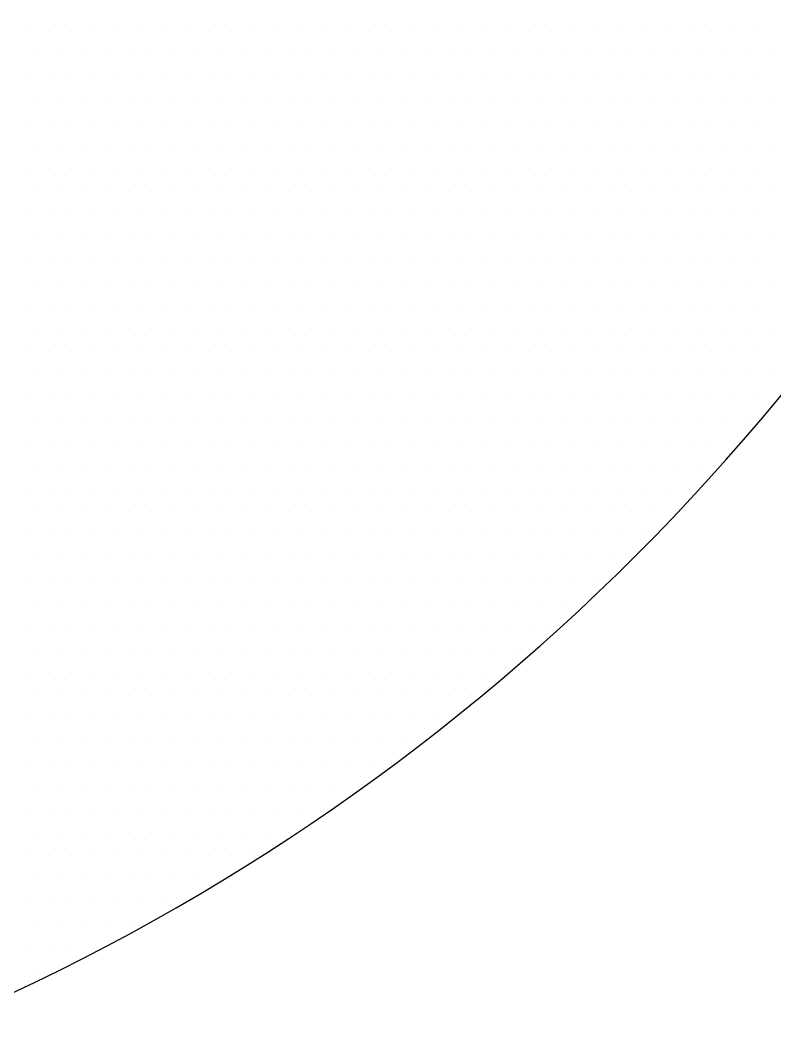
# Model space of a CAD drawing. Extents: x 1840316 to 2045362, y 17308253 to 17931430.
# Drawn here: x 2039533.89 to 2039543.17, y 17321835.27 to 17321847.63 of the extents above; entities that cross this region are included whole.
import ezdxf

# ---------------------------------------------------------------- set-up
doc = ezdxf.new("R2010")
doc.units = 0
doc.header["$LTSCALE"] = 1000
doc.header["$MEASUREMENT"] = 0
doc.layers.add('PUB_DIM', color=161, linetype='Continuous')

# ---------------------------------------------------------------- blocks, each defined once
blk = doc.blocks.new('*X10')
at = {"color": 0}
for p, q in [((-63.4375, 1313.125), (-63.4375, 1313.125)), ((-63.375, 1313.125), (-63.375, 1313.125)), ((-63.3125, 1313.125), (-63.3125, 1313.125)), ((-63.25, 1313.125), (-63.25, 1313.125)), ((-63.1875, 1313.125), (-63.1875, 1313.125)), ((-63.125, 1313.125), (-63.125, 1313.125)), ((-63.0625, 1313.125), (-63.0625, 1313.125)), ((-63, 1313.125), (-63, 1313.125)), ((-62.9375, 1313.125), (-62.9375, 1313.125)), ((-62.875, 1313.125), (-62.875, 1313.125)), ((-62.8125, 1313.125), (-62.8125, 1313.125)), ((-62.75, 1313.125), (-62.75, 1313.125)), ((-62.6875, 1313.125), (-62.6875, 1313.125)), ((-62.625, 1313.125), (-62.625, 1313.125)), ((-62.5625, 1313.125), (-62.5625, 1313.125)), ((-62.5, 1313.125), (-62.5, 1313.125)), ((-62.4375, 1313.125), (-62.4375, 1313.125)), ((-62.375, 1313.125), (-62.375, 1313.125)), ((-62.3125, 1313.125), (-62.3125, 1313.125)), ((-62.25, 1313.125), (-62.25, 1313.125)), ((-62.1875, 1313.125), (-62.1875, 1313.125)), ((-62.125, 1313.125), (-62.125, 1313.125)), ((-62.0625, 1313.125), (-62.0625, 1313.125)), ((-62, 1313.125), (-62, 1313.125)), ((-61.9375, 1313.125), (-61.9375, 1313.125)), ((-61.875, 1313.125), (-61.875, 1313.125)), ((-61.8125, 1313.125), (-61.8125, 1313.125)), ((-61.75, 1313.125), (-61.75, 1313.125)), ((-61.6875, 1313.125), (-61.6875, 1313.125)), ((-61.625, 1313.125), (-61.625, 1313.125)), ((-61.5625, 1313.125), (-61.5625, 1313.125)), ((-61.5, 1313.125), (-61.5, 1313.125)), ((-61.4375, 1313.125), (-61.4375, 1313.125)), ((-63.40625, 1313.0625), (-63.40625, 1313.0625)), ((-63.34375, 1313.0625), (-63.34375, 1313.0625)), ((-63.28125, 1313.0625), (-63.28125, 1313.0625)), ((-63.21875, 1313.0625), (-63.21875, 1313.0625)), ((-63.15625, 1313.0625), (-63.15625, 1313.0625)), ((-63.09375, 1313.0625), (-63.09375, 1313.0625)), ((-63.03125, 1313.0625), (-63.03125, 1313.0625)), ((-62.96875, 1313.0625), (-62.96875, 1313.0625)), ((-62.90625, 1313.0625), (-62.90625, 1313.0625)), ((-62.84375, 1313.0625), (-62.84375, 1313.0625)), ((-62.78125, 1313.0625), (-62.78125, 1313.0625)), ((-62.71875, 1313.0625), (-62.71875, 1313.0625)), ((-62.65625, 1313.0625), (-62.65625, 1313.0625)), ((-62.59375, 1313.0625), (-62.59375, 1313.0625)), ((-62.53125, 1313.0625), (-62.53125, 1313.0625)), ((-62.46875, 1313.0625), (-62.46875, 1313.0625)), ((-62.40625, 1313.0625), (-62.40625, 1313.0625)), ((-62.34375, 1313.0625), (-62.34375, 1313.0625)), ((-62.28125, 1313.0625), (-62.28125, 1313.0625)), ((-62.21875, 1313.0625), (-62.21875, 1313.0625)), ((-62.15625, 1313.0625), (-62.15625, 1313.0625)), ((-62.09375, 1313.0625), (-62.09375, 1313.0625)), ((-62.03125, 1313.0625), (-62.03125, 1313.0625)), ((-61.96875, 1313.0625), (-61.96875, 1313.0625)), ((-61.90625, 1313.0625), (-61.90625, 1313.0625)), ((-61.84375, 1313.0625), (-61.84375, 1313.0625)), ((-61.78125, 1313.0625), (-61.78125, 1313.0625)), ((-61.71875, 1313.0625), (-61.71875, 1313.0625)), ((-61.65625, 1313.0625), (-61.65625, 1313.0625)), ((-61.59375, 1313.0625), (-61.59375, 1313.0625)), ((-61.53125, 1313.0625), (-61.53125, 1313.0625)), ((-61.46875, 1313.0625), (-61.46875, 1313.0625)), ((-61.40625, 1313.0625), (-61.40625, 1313.0625)), ((-63.4375, 1313), (-63.4375, 1313)), ((-63.375, 1313), (-63.375, 1313)), ((-63.3125, 1313), (-63.3125, 1313)), ((-63.25, 1313), (-63.25, 1313)), ((-63.1875, 1313), (-63.1875, 1313)), ((-63.125, 1313), (-63.125, 1313)), ((-63.0625, 1313), (-63.0625, 1313)), ((-63, 1313), (-63, 1313)), ((-62.9375, 1313), (-62.9375, 1313)), ((-62.875, 1313), (-62.875, 1313)), ((-62.8125, 1313), (-62.8125, 1313)), ((-62.75, 1313), (-62.75, 1313)), ((-62.6875, 1313), (-62.6875, 1313)), ((-62.625, 1313), (-62.625, 1313)), ((-62.5625, 1313), (-62.5625, 1313)), ((-62.5, 1313), (-62.5, 1313)), ((-62.4375, 1313), (-62.4375, 1313)), ((-62.375, 1313), (-62.375, 1313)), ((-62.3125, 1313), (-62.3125, 1313)), ((-62.25, 1313), (-62.25, 1313)), ((-62.1875, 1313), (-62.1875, 1313)), ((-62.125, 1313), (-62.125, 1313)), ((-62.0625, 1313), (-62.0625, 1313)), ((-62, 1313), (-62, 1313)), ((-61.9375, 1313), (-61.9375, 1313)), ((-61.875, 1313), (-61.875, 1313)), ((-61.8125, 1313), (-61.8125, 1313)), ((-61.75, 1313), (-61.75, 1313)), ((-61.6875, 1313), (-61.6875, 1313)), ((-61.625, 1313), (-61.625, 1313)), ((-61.5625, 1313), (-61.5625, 1313)), ((-61.5, 1313), (-61.5, 1313)), ((-61.4375, 1313), (-61.4375, 1313)), ((-63.40625, 1312.9375), (-63.40625, 1312.9375)), ((-63.34375, 1312.9375), (-63.34375, 1312.9375)), ((-63.28125, 1312.9375), (-63.28125, 1312.9375)), ((-63.21875, 1312.9375), (-63.21875, 1312.9375)), ((-63.15625, 1312.9375), (-63.15625, 1312.9375)), ((-63.09375, 1312.9375), (-63.09375, 1312.9375)), ((-63.03125, 1312.9375), (-63.03125, 1312.9375)), ((-62.96875, 1312.9375), (-62.96875, 1312.9375)), ((-62.90625, 1312.9375), (-62.90625, 1312.9375)), ((-62.84375, 1312.9375), (-62.84375, 1312.9375)), ((-62.78125, 1312.9375), (-62.78125, 1312.9375)), ((-62.71875, 1312.9375), (-62.71875, 1312.9375)), ((-62.65625, 1312.9375), (-62.65625, 1312.9375)), ((-62.59375, 1312.9375), (-62.59375, 1312.9375)), ((-62.53125, 1312.9375), (-62.53125, 1312.9375)), ((-62.46875, 1312.9375), (-62.46875, 1312.9375)), ((-62.40625, 1312.9375), (-62.40625, 1312.9375)), ((-62.34375, 1312.9375), (-62.34375, 1312.9375)), ((-62.28125, 1312.9375), (-62.28125, 1312.9375)), ((-62.21875, 1312.9375), (-62.21875, 1312.9375)), ((-62.15625, 1312.9375), (-62.15625, 1312.9375)), ((-62.09375, 1312.9375), (-62.09375, 1312.9375)), ((-62.03125, 1312.9375), (-62.03125, 1312.9375)), ((-61.96875, 1312.9375), (-61.96875, 1312.9375)), ((-61.90625, 1312.9375), (-61.90625, 1312.9375)), ((-61.84375, 1312.9375), (-61.84375, 1312.9375)), ((-61.78125, 1312.9375), (-61.78125, 1312.9375)), ((-61.71875, 1312.9375), (-61.71875, 1312.9375)), ((-61.65625, 1312.9375), (-61.65625, 1312.9375)), ((-61.59375, 1312.9375), (-61.59375, 1312.9375)), ((-61.53125, 1312.9375), (-61.53125, 1312.9375)), ((-61.46875, 1312.9375), (-61.46875, 1312.9375)), ((-61.40625, 1312.9375), (-61.40625, 1312.9375)), ((-63.4375, 1312.875), (-63.4375, 1312.875)), ((-63.375, 1312.875), (-63.375, 1312.875)), ((-63.3125, 1312.875), (-63.3125, 1312.875)), ((-63.25, 1312.875), (-63.25, 1312.875)), ((-63.1875, 1312.875), (-63.1875, 1312.875)), ((-63.125, 1312.875), (-63.125, 1312.875)), ((-63.0625, 1312.875), (-63.0625, 1312.875)), ((-63, 1312.875), (-63, 1312.875)), ((-62.9375, 1312.875), (-62.9375, 1312.875)), ((-62.875, 1312.875), (-62.875, 1312.875)), ((-62.8125, 1312.875), (-62.8125, 1312.875)), ((-62.75, 1312.875), (-62.75, 1312.875)), ((-62.6875, 1312.875), (-62.6875, 1312.875)), ((-62.625, 1312.875), (-62.625, 1312.875)), ((-62.5625, 1312.875), (-62.5625, 1312.875)), ((-62.5, 1312.875), (-62.5, 1312.875)), ((-62.4375, 1312.875), (-62.4375, 1312.875)), ((-62.375, 1312.875), (-62.375, 1312.875)), ((-62.3125, 1312.875), (-62.3125, 1312.875)), ((-62.25, 1312.875), (-62.25, 1312.875)), ((-62.1875, 1312.875), (-62.1875, 1312.875)), ((-62.125, 1312.875), (-62.125, 1312.875)), ((-62.0625, 1312.875), (-62.0625, 1312.875)), ((-62, 1312.875), (-62, 1312.875)), ((-61.9375, 1312.875), (-61.9375, 1312.875)), ((-61.875, 1312.875), (-61.875, 1312.875)), ((-61.8125, 1312.875), (-61.8125, 1312.875)), ((-61.75, 1312.875), (-61.75, 1312.875)), ((-61.6875, 1312.875), (-61.6875, 1312.875)), ((-61.625, 1312.875), (-61.625, 1312.875)), ((-61.5625, 1312.875), (-61.5625, 1312.875)), ((-61.5, 1312.875), (-61.5, 1312.875)), ((-61.4375, 1312.875), (-61.4375, 1312.875)), ((-63.40625, 1312.8125), (-63.40625, 1312.8125)), ((-63.34375, 1312.8125), (-63.34375, 1312.8125)), ((-63.28125, 1312.8125), (-63.28125, 1312.8125)), ((-63.21875, 1312.8125), (-63.21875, 1312.8125)), ((-63.15625, 1312.8125), (-63.15625, 1312.8125)), ((-63.09375, 1312.8125), (-63.09375, 1312.8125)), ((-63.03125, 1312.8125), (-63.03125, 1312.8125)), ((-62.96875, 1312.8125), (-62.96875, 1312.8125)), ((-62.90625, 1312.8125), (-62.90625, 1312.8125)), ((-62.84375, 1312.8125), (-62.84375, 1312.8125)), ((-62.78125, 1312.8125), (-62.78125, 1312.8125)), ((-62.71875, 1312.8125), (-62.71875, 1312.8125)), ((-62.65625, 1312.8125), (-62.65625, 1312.8125)), ((-62.59375, 1312.8125), (-62.59375, 1312.8125)), ((-62.53125, 1312.8125), (-62.53125, 1312.8125)), ((-62.46875, 1312.8125), (-62.46875, 1312.8125)), ((-62.40625, 1312.8125), (-62.40625, 1312.8125)), ((-62.34375, 1312.8125), (-62.34375, 1312.8125)), ((-62.28125, 1312.8125), (-62.28125, 1312.8125)), ((-62.21875, 1312.8125), (-62.21875, 1312.8125)), ((-62.15625, 1312.8125), (-62.15625, 1312.8125)), ((-62.09375, 1312.8125), (-62.09375, 1312.8125)), ((-62.03125, 1312.8125), (-62.03125, 1312.8125)), ((-61.96875, 1312.8125), (-61.96875, 1312.8125)), ((-61.90625, 1312.8125), (-61.90625, 1312.8125)), ((-61.84375, 1312.8125), (-61.84375, 1312.8125)), ((-61.78125, 1312.8125), (-61.78125, 1312.8125)), ((-61.71875, 1312.8125), (-61.71875, 1312.8125)), ((-61.65625, 1312.8125), (-61.65625, 1312.8125)), ((-61.59375, 1312.8125), (-61.59375, 1312.8125)), ((-61.53125, 1312.8125), (-61.53125, 1312.8125)), ((-61.46875, 1312.8125), (-61.46875, 1312.8125)), ((-61.40625, 1312.8125), (-61.40625, 1312.8125)), ((-63.4375, 1312.75), (-63.4375, 1312.75)), ((-63.375, 1312.75), (-63.375, 1312.75)), ((-63.3125, 1312.75), (-63.3125, 1312.75)), ((-63.25, 1312.75), (-63.25, 1312.75)), ((-63.1875, 1312.75), (-63.1875, 1312.75)), ((-63.125, 1312.75), (-63.125, 1312.75)), ((-63.0625, 1312.75), (-63.0625, 1312.75)), ((-63, 1312.75), (-63, 1312.75)), ((-62.9375, 1312.75), (-62.9375, 1312.75)), ((-62.875, 1312.75), (-62.875, 1312.75)), ((-62.8125, 1312.75), (-62.8125, 1312.75)), ((-62.75, 1312.75), (-62.75, 1312.75)), ((-62.6875, 1312.75), (-62.6875, 1312.75)), ((-62.625, 1312.75), (-62.625, 1312.75)), ((-62.5625, 1312.75), (-62.5625, 1312.75)), ((-62.5, 1312.75), (-62.5, 1312.75)), ((-62.4375, 1312.75), (-62.4375, 1312.75)), ((-62.375, 1312.75), (-62.375, 1312.75)), ((-62.3125, 1312.75), (-62.3125, 1312.75)), ((-62.25, 1312.75), (-62.25, 1312.75)), ((-62.1875, 1312.75), (-62.1875, 1312.75)), ((-62.125, 1312.75), (-62.125, 1312.75)), ((-62.0625, 1312.75), (-62.0625, 1312.75)), ((-62, 1312.75), (-62, 1312.75)), ((-61.9375, 1312.75), (-61.9375, 1312.75)), ((-61.875, 1312.75), (-61.875, 1312.75)), ((-61.8125, 1312.75), (-61.8125, 1312.75)), ((-61.75, 1312.75), (-61.75, 1312.75)), ((-61.6875, 1312.75), (-61.6875, 1312.75)), ((-61.625, 1312.75), (-61.625, 1312.75)), ((-61.5625, 1312.75), (-61.5625, 1312.75)), ((-61.5, 1312.75), (-61.5, 1312.75)), ((-61.4375, 1312.75), (-61.4375, 1312.75)), ((-63.40625, 1312.6875), (-63.40625, 1312.6875)), ((-63.34375, 1312.6875), (-63.34375, 1312.6875)), ((-63.28125, 1312.6875), (-63.28125, 1312.6875)), ((-63.21875, 1312.6875), (-63.21875, 1312.6875)), ((-63.15625, 1312.6875), (-63.15625, 1312.6875)), ((-63.09375, 1312.6875), (-63.09375, 1312.6875)), ((-63.03125, 1312.6875), (-63.03125, 1312.6875)), ((-62.96875, 1312.6875), (-62.96875, 1312.6875)), ((-62.90625, 1312.6875), (-62.90625, 1312.6875)), ((-62.84375, 1312.6875), (-62.84375, 1312.6875)), ((-62.78125, 1312.6875), (-62.78125, 1312.6875)), ((-62.71875, 1312.6875), (-62.71875, 1312.6875)), ((-62.65625, 1312.6875), (-62.65625, 1312.6875)), ((-62.59375, 1312.6875), (-62.59375, 1312.6875)), ((-62.53125, 1312.6875), (-62.53125, 1312.6875)), ((-62.46875, 1312.6875), (-62.46875, 1312.6875)), ((-62.40625, 1312.6875), (-62.40625, 1312.6875)), ((-62.34375, 1312.6875), (-62.34375, 1312.6875)), ((-62.28125, 1312.6875), (-62.28125, 1312.6875)), ((-62.21875, 1312.6875), (-62.21875, 1312.6875)), ((-62.15625, 1312.6875), (-62.15625, 1312.6875)), ((-62.09375, 1312.6875), (-62.09375, 1312.6875)), ((-62.03125, 1312.6875), (-62.03125, 1312.6875)), ((-61.96875, 1312.6875), (-61.96875, 1312.6875)), ((-61.90625, 1312.6875), (-61.90625, 1312.6875)), ((-61.84375, 1312.6875), (-61.84375, 1312.6875)), ((-61.78125, 1312.6875), (-61.78125, 1312.6875)), ((-61.71875, 1312.6875), (-61.71875, 1312.6875)), ((-61.65625, 1312.6875), (-61.65625, 1312.6875)), ((-61.59375, 1312.6875), (-61.59375, 1312.6875)), ((-61.53125, 1312.6875), (-61.53125, 1312.6875)), ((-61.46875, 1312.6875), (-61.46875, 1312.6875)), ((-61.40625, 1312.6875), (-61.40625, 1312.6875)), ((-63.4375, 1312.625), (-63.4375, 1312.625)), ((-63.375, 1312.625), (-63.375, 1312.625)), ((-63.3125, 1312.625), (-63.3125, 1312.625)), ((-63.25, 1312.625), (-63.25, 1312.625)), ((-63.1875, 1312.625), (-63.1875, 1312.625)), ((-63.125, 1312.625), (-63.125, 1312.625)), ((-63.0625, 1312.625), (-63.0625, 1312.625)), ((-63, 1312.625), (-63, 1312.625)), ((-62.9375, 1312.625), (-62.9375, 1312.625)), ((-62.875, 1312.625), (-62.875, 1312.625)), ((-62.8125, 1312.625), (-62.8125, 1312.625)), ((-62.75, 1312.625), (-62.75, 1312.625)), ((-62.6875, 1312.625), (-62.6875, 1312.625)), ((-62.625, 1312.625), (-62.625, 1312.625)), ((-62.5625, 1312.625), (-62.5625, 1312.625)), ((-62.5, 1312.625), (-62.5, 1312.625)), ((-62.4375, 1312.625), (-62.4375, 1312.625)), ((-62.375, 1312.625), (-62.375, 1312.625)), ((-62.3125, 1312.625), (-62.3125, 1312.625)), ((-62.25, 1312.625), (-62.25, 1312.625)), ((-62.1875, 1312.625), (-62.1875, 1312.625)), ((-62.125, 1312.625), (-62.125, 1312.625)), ((-62.0625, 1312.625), (-62.0625, 1312.625)), ((-62, 1312.625), (-62, 1312.625)), ((-61.9375, 1312.625), (-61.9375, 1312.625)), ((-61.875, 1312.625), (-61.875, 1312.625)), ((-61.8125, 1312.625), (-61.8125, 1312.625)), ((-61.75, 1312.625), (-61.75, 1312.625)), ((-61.6875, 1312.625), (-61.6875, 1312.625)), ((-61.625, 1312.625), (-61.625, 1312.625)), ((-61.5625, 1312.625), (-61.5625, 1312.625)), ((-61.5, 1312.625), (-61.5, 1312.625)), ((-61.4375, 1312.625), (-61.4375, 1312.625)), ((-63.40625, 1312.5625), (-63.40625, 1312.5625)), ((-63.34375, 1312.5625), (-63.34375, 1312.5625)), ((-63.28125, 1312.5625), (-63.28125, 1312.5625)), ((-63.21875, 1312.5625), (-63.21875, 1312.5625)), ((-63.15625, 1312.5625), (-63.15625, 1312.5625)), ((-63.09375, 1312.5625), (-63.09375, 1312.5625)), ((-63.03125, 1312.5625), (-63.03125, 1312.5625)), ((-62.96875, 1312.5625), (-62.96875, 1312.5625)), ((-62.90625, 1312.5625), (-62.90625, 1312.5625)), ((-62.84375, 1312.5625), (-62.84375, 1312.5625)), ((-62.78125, 1312.5625), (-62.78125, 1312.5625)), ((-62.71875, 1312.5625), (-62.71875, 1312.5625)), ((-62.65625, 1312.5625), (-62.65625, 1312.5625)), ((-62.59375, 1312.5625), (-62.59375, 1312.5625)), ((-62.53125, 1312.5625), (-62.53125, 1312.5625)), ((-62.46875, 1312.5625), (-62.46875, 1312.5625)), ((-62.40625, 1312.5625), (-62.40625, 1312.5625)), ((-62.34375, 1312.5625), (-62.34375, 1312.5625)), ((-62.28125, 1312.5625), (-62.28125, 1312.5625)), ((-62.21875, 1312.5625), (-62.21875, 1312.5625)), ((-62.15625, 1312.5625), (-62.15625, 1312.5625)), ((-62.09375, 1312.5625), (-62.09375, 1312.5625)), ((-62.03125, 1312.5625), (-62.03125, 1312.5625)), ((-61.96875, 1312.5625), (-61.96875, 1312.5625)), ((-61.90625, 1312.5625), (-61.90625, 1312.5625)), ((-61.84375, 1312.5625), (-61.84375, 1312.5625)), ((-61.78125, 1312.5625), (-61.78125, 1312.5625)), ((-61.71875, 1312.5625), (-61.71875, 1312.5625)), ((-61.65625, 1312.5625), (-61.65625, 1312.5625)), ((-61.59375, 1312.5625), (-61.59375, 1312.5625)), ((-61.53125, 1312.5625), (-61.53125, 1312.5625)), ((-61.46875, 1312.5625), (-61.46875, 1312.5625)), ((-61.40625, 1312.5625), (-61.40625, 1312.5625)), ((-63.4375, 1312.5), (-63.4375, 1312.5)), ((-63.375, 1312.5), (-63.375, 1312.5)), ((-63.3125, 1312.5), (-63.3125, 1312.5)), ((-63.25, 1312.5), (-63.25, 1312.5)), ((-63.1875, 1312.5), (-63.1875, 1312.5)), ((-63.125, 1312.5), (-63.125, 1312.5)), ((-63.0625, 1312.5), (-63.0625, 1312.5)), ((-63, 1312.5), (-63, 1312.5)), ((-62.9375, 1312.5), (-62.9375, 1312.5)), ((-62.875, 1312.5), (-62.875, 1312.5)), ((-62.8125, 1312.5), (-62.8125, 1312.5)), ((-62.75, 1312.5), (-62.75, 1312.5)), ((-62.6875, 1312.5), (-62.6875, 1312.5)), ((-62.625, 1312.5), (-62.625, 1312.5)), ((-62.5625, 1312.5), (-62.5625, 1312.5)), ((-62.5, 1312.5), (-62.5, 1312.5)), ((-62.4375, 1312.5), (-62.4375, 1312.5)), ((-62.375, 1312.5), (-62.375, 1312.5)), ((-62.3125, 1312.5), (-62.3125, 1312.5)), ((-62.25, 1312.5), (-62.25, 1312.5)), ((-62.1875, 1312.5), (-62.1875, 1312.5)), ((-62.125, 1312.5), (-62.125, 1312.5)), ((-62.0625, 1312.5), (-62.0625, 1312.5)), ((-62, 1312.5), (-62, 1312.5)), ((-61.9375, 1312.5), (-61.9375, 1312.5)), ((-61.875, 1312.5), (-61.875, 1312.5)), ((-61.8125, 1312.5), (-61.8125, 1312.5)), ((-61.75, 1312.5), (-61.75, 1312.5)), ((-61.6875, 1312.5), (-61.6875, 1312.5)), ((-61.625, 1312.5), (-61.625, 1312.5)), ((-61.5625, 1312.5), (-61.5625, 1312.5)), ((-61.5, 1312.5), (-61.5, 1312.5)), ((-61.4375, 1312.5), (-61.4375, 1312.5)), ((-63.40625, 1312.4375), (-63.40625, 1312.4375)), ((-63.34375, 1312.4375), (-63.34375, 1312.4375)), ((-63.28125, 1312.4375), (-63.28125, 1312.4375)), ((-63.21875, 1312.4375), (-63.21875, 1312.4375)), ((-63.15625, 1312.4375), (-63.15625, 1312.4375)), ((-63.09375, 1312.4375), (-63.09375, 1312.4375)), ((-63.03125, 1312.4375), (-63.03125, 1312.4375)), ((-62.96875, 1312.4375), (-62.96875, 1312.4375)), ((-62.90625, 1312.4375), (-62.90625, 1312.4375)), ((-62.84375, 1312.4375), (-62.84375, 1312.4375)), ((-62.78125, 1312.4375), (-62.78125, 1312.4375)), ((-62.71875, 1312.4375), (-62.71875, 1312.4375)), ((-62.65625, 1312.4375), (-62.65625, 1312.4375)), ((-62.59375, 1312.4375), (-62.59375, 1312.4375)), ((-62.53125, 1312.4375), (-62.53125, 1312.4375)), ((-62.46875, 1312.4375), (-62.46875, 1312.4375)), ((-62.40625, 1312.4375), (-62.40625, 1312.4375)), ((-62.34375, 1312.4375), (-62.34375, 1312.4375)), ((-62.28125, 1312.4375), (-62.28125, 1312.4375)), ((-62.21875, 1312.4375), (-62.21875, 1312.4375)), ((-62.15625, 1312.4375), (-62.15625, 1312.4375)), ((-62.09375, 1312.4375), (-62.09375, 1312.4375)), ((-62.03125, 1312.4375), (-62.03125, 1312.4375)), ((-61.96875, 1312.4375), (-61.96875, 1312.4375)), ((-61.90625, 1312.4375), (-61.90625, 1312.4375)), ((-61.84375, 1312.4375), (-61.84375, 1312.4375)), ((-61.78125, 1312.4375), (-61.78125, 1312.4375)), ((-61.71875, 1312.4375), (-61.71875, 1312.4375)), ((-61.65625, 1312.4375), (-61.65625, 1312.4375)), ((-61.59375, 1312.4375), (-61.59375, 1312.4375)), ((-61.53125, 1312.4375), (-61.53125, 1312.4375)), ((-61.46875, 1312.4375), (-61.46875, 1312.4375)), ((-61.40625, 1312.4375), (-61.40625, 1312.4375)), ((-63.4375, 1312.375), (-63.4375, 1312.375)), ((-63.375, 1312.375), (-63.375, 1312.375)), ((-63.3125, 1312.375), (-63.3125, 1312.375)), ((-63.25, 1312.375), (-63.25, 1312.375)), ((-63.1875, 1312.375), (-63.1875, 1312.375)), ((-63.125, 1312.375), (-63.125, 1312.375)), ((-63.0625, 1312.375), (-63.0625, 1312.375)), ((-63, 1312.375), (-63, 1312.375)), ((-62.9375, 1312.375), (-62.9375, 1312.375)), ((-62.875, 1312.375), (-62.875, 1312.375)), ((-62.8125, 1312.375), (-62.8125, 1312.375)), ((-62.75, 1312.375), (-62.75, 1312.375)), ((-62.6875, 1312.375), (-62.6875, 1312.375)), ((-62.625, 1312.375), (-62.625, 1312.375)), ((-62.5625, 1312.375), (-62.5625, 1312.375)), ((-62.5, 1312.375), (-62.5, 1312.375)), ((-62.4375, 1312.375), (-62.4375, 1312.375)), ((-62.375, 1312.375), (-62.375, 1312.375)), ((-62.3125, 1312.375), (-62.3125, 1312.375)), ((-62.25, 1312.375), (-62.25, 1312.375)), ((-62.1875, 1312.375), (-62.1875, 1312.375)), ((-62.125, 1312.375), (-62.125, 1312.375)), ((-62.0625, 1312.375), (-62.0625, 1312.375)), ((-62, 1312.375), (-62, 1312.375)), ((-61.9375, 1312.375), (-61.9375, 1312.375)), ((-61.875, 1312.375), (-61.875, 1312.375)), ((-61.8125, 1312.375), (-61.8125, 1312.375)), ((-61.75, 1312.375), (-61.75, 1312.375)), ((-61.6875, 1312.375), (-61.6875, 1312.375)), ((-61.625, 1312.375), (-61.625, 1312.375)), ((-61.5625, 1312.375), (-61.5625, 1312.375)), ((-61.5, 1312.375), (-61.5, 1312.375)), ((-61.4375, 1312.375), (-61.4375, 1312.375)), ((-63.40625, 1312.3125), (-63.40625, 1312.3125)), ((-63.34375, 1312.3125), (-63.34375, 1312.3125)), ((-63.28125, 1312.3125), (-63.28125, 1312.3125)), ((-63.21875, 1312.3125), (-63.21875, 1312.3125)), ((-63.15625, 1312.3125), (-63.15625, 1312.3125)), ((-63.09375, 1312.3125), (-63.09375, 1312.3125)), ((-63.03125, 1312.3125), (-63.03125, 1312.3125)), ((-62.96875, 1312.3125), (-62.96875, 1312.3125)), ((-62.90625, 1312.3125), (-62.90625, 1312.3125)), ((-62.84375, 1312.3125), (-62.84375, 1312.3125)), ((-62.78125, 1312.3125), (-62.78125, 1312.3125)), ((-62.71875, 1312.3125), (-62.71875, 1312.3125)), ((-62.65625, 1312.3125), (-62.65625, 1312.3125)), ((-62.59375, 1312.3125), (-62.59375, 1312.3125)), ((-62.53125, 1312.3125), (-62.53125, 1312.3125)), ((-62.46875, 1312.3125), (-62.46875, 1312.3125)), ((-62.40625, 1312.3125), (-62.40625, 1312.3125)), ((-62.34375, 1312.3125), (-62.34375, 1312.3125)), ((-62.28125, 1312.3125), (-62.28125, 1312.3125)), ((-62.21875, 1312.3125), (-62.21875, 1312.3125)), ((-62.15625, 1312.3125), (-62.15625, 1312.3125)), ((-62.09375, 1312.3125), (-62.09375, 1312.3125)), ((-62.03125, 1312.3125), (-62.03125, 1312.3125)), ((-61.96875, 1312.3125), (-61.96875, 1312.3125)), ((-61.90625, 1312.3125), (-61.90625, 1312.3125)), ((-61.84375, 1312.3125), (-61.84375, 1312.3125)), ((-61.78125, 1312.3125), (-61.78125, 1312.3125)), ((-61.71875, 1312.3125), (-61.71875, 1312.3125)), ((-61.65625, 1312.3125), (-61.65625, 1312.3125)), ((-61.59375, 1312.3125), (-61.59375, 1312.3125)), ((-61.53125, 1312.3125), (-61.53125, 1312.3125)), ((-61.46875, 1312.3125), (-61.46875, 1312.3125)), ((-61.40625, 1312.3125), (-61.40625, 1312.3125)), ((-63.4375, 1312.25), (-63.4375, 1312.25)), ((-63.375, 1312.25), (-63.375, 1312.25)), ((-63.3125, 1312.25), (-63.3125, 1312.25)), ((-63.25, 1312.25), (-63.25, 1312.25)), ((-63.1875, 1312.25), (-63.1875, 1312.25)), ((-63.125, 1312.25), (-63.125, 1312.25)), ((-63.0625, 1312.25), (-63.0625, 1312.25)), ((-63, 1312.25), (-63, 1312.25)), ((-62.9375, 1312.25), (-62.9375, 1312.25)), ((-62.875, 1312.25), (-62.875, 1312.25)), ((-62.8125, 1312.25), (-62.8125, 1312.25)), ((-62.75, 1312.25), (-62.75, 1312.25)), ((-62.6875, 1312.25), (-62.6875, 1312.25)), ((-62.625, 1312.25), (-62.625, 1312.25)), ((-62.5625, 1312.25), (-62.5625, 1312.25)), ((-62.5, 1312.25), (-62.5, 1312.25)), ((-62.4375, 1312.25), (-62.4375, 1312.25)), ((-62.375, 1312.25), (-62.375, 1312.25)), ((-62.3125, 1312.25), (-62.3125, 1312.25)), ((-62.25, 1312.25), (-62.25, 1312.25)), ((-62.1875, 1312.25), (-62.1875, 1312.25)), ((-62.125, 1312.25), (-62.125, 1312.25)), ((-62.0625, 1312.25), (-62.0625, 1312.25)), ((-62, 1312.25), (-62, 1312.25)), ((-61.9375, 1312.25), (-61.9375, 1312.25)), ((-61.875, 1312.25), (-61.875, 1312.25)), ((-61.8125, 1312.25), (-61.8125, 1312.25)), ((-61.75, 1312.25), (-61.75, 1312.25)), ((-61.6875, 1312.25), (-61.6875, 1312.25)), ((-61.625, 1312.25), (-61.625, 1312.25)), ((-61.5625, 1312.25), (-61.5625, 1312.25)), ((-61.5, 1312.25), (-61.5, 1312.25)), ((-61.4375, 1312.25), (-61.4375, 1312.25)), ((-63.40625, 1312.1875), (-63.40625, 1312.1875)), ((-63.34375, 1312.1875), (-63.34375, 1312.1875)), ((-63.28125, 1312.1875), (-63.28125, 1312.1875)), ((-63.21875, 1312.1875), (-63.21875, 1312.1875)), ((-63.15625, 1312.1875), (-63.15625, 1312.1875)), ((-63.09375, 1312.1875), (-63.09375, 1312.1875)), ((-63.03125, 1312.1875), (-63.03125, 1312.1875)), ((-62.96875, 1312.1875), (-62.96875, 1312.1875)), ((-62.90625, 1312.1875), (-62.90625, 1312.1875)), ((-62.84375, 1312.1875), (-62.84375, 1312.1875)), ((-62.78125, 1312.1875), (-62.78125, 1312.1875)), ((-62.71875, 1312.1875), (-62.71875, 1312.1875)), ((-62.65625, 1312.1875), (-62.65625, 1312.1875)), ((-62.59375, 1312.1875), (-62.59375, 1312.1875)), ((-62.53125, 1312.1875), (-62.53125, 1312.1875)), ((-62.46875, 1312.1875), (-62.46875, 1312.1875)), ((-62.40625, 1312.1875), (-62.40625, 1312.1875)), ((-62.34375, 1312.1875), (-62.34375, 1312.1875)), ((-62.28125, 1312.1875), (-62.28125, 1312.1875)), ((-62.21875, 1312.1875), (-62.21875, 1312.1875)), ((-62.15625, 1312.1875), (-62.15625, 1312.1875)), ((-62.09375, 1312.1875), (-62.09375, 1312.1875)), ((-62.03125, 1312.1875), (-62.03125, 1312.1875)), ((-61.96875, 1312.1875), (-61.96875, 1312.1875)), ((-61.90625, 1312.1875), (-61.90625, 1312.1875)), ((-61.84375, 1312.1875), (-61.84375, 1312.1875)), ((-61.78125, 1312.1875), (-61.78125, 1312.1875)), ((-61.71875, 1312.1875), (-61.71875, 1312.1875)), ((-61.65625, 1312.1875), (-61.65625, 1312.1875)), ((-61.59375, 1312.1875), (-61.59375, 1312.1875)), ((-61.53125, 1312.1875), (-61.53125, 1312.1875)), ((-61.46875, 1312.1875), (-61.46875, 1312.1875)), ((-61.40625, 1312.1875), (-61.40625, 1312.1875)), ((-63.4375, 1312.125), (-63.4375, 1312.125)), ((-63.375, 1312.125), (-63.375, 1312.125)), ((-63.3125, 1312.125), (-63.3125, 1312.125)), ((-63.25, 1312.125), (-63.25, 1312.125)), ((-63.1875, 1312.125), (-63.1875, 1312.125)), ((-63.125, 1312.125), (-63.125, 1312.125)), ((-63.0625, 1312.125), (-63.0625, 1312.125)), ((-63, 1312.125), (-63, 1312.125)), ((-62.9375, 1312.125), (-62.9375, 1312.125)), ((-62.875, 1312.125), (-62.875, 1312.125)), ((-62.8125, 1312.125), (-62.8125, 1312.125)), ((-62.75, 1312.125), (-62.75, 1312.125)), ((-62.6875, 1312.125), (-62.6875, 1312.125)), ((-62.625, 1312.125), (-62.625, 1312.125)), ((-62.5625, 1312.125), (-62.5625, 1312.125)), ((-62.5, 1312.125), (-62.5, 1312.125)), ((-62.4375, 1312.125), (-62.4375, 1312.125)), ((-62.375, 1312.125), (-62.375, 1312.125)), ((-62.3125, 1312.125), (-62.3125, 1312.125)), ((-62.25, 1312.125), (-62.25, 1312.125)), ((-62.1875, 1312.125), (-62.1875, 1312.125)), ((-62.125, 1312.125), (-62.125, 1312.125)), ((-62.0625, 1312.125), (-62.0625, 1312.125)), ((-62, 1312.125), (-62, 1312.125)), ((-61.9375, 1312.125), (-61.9375, 1312.125)), ((-61.875, 1312.125), (-61.875, 1312.125)), ((-61.8125, 1312.125), (-61.8125, 1312.125)), ((-61.75, 1312.125), (-61.75, 1312.125)), ((-61.6875, 1312.125), (-61.6875, 1312.125)), ((-61.625, 1312.125), (-61.625, 1312.125)), ((-61.5625, 1312.125), (-61.5625, 1312.125)), ((-61.5, 1312.125), (-61.5, 1312.125)), ((-61.4375, 1312.125), (-61.4375, 1312.125)), ((-63.40625, 1312.0625), (-63.40625, 1312.0625)), ((-63.34375, 1312.0625), (-63.34375, 1312.0625)), ((-63.28125, 1312.0625), (-63.28125, 1312.0625)), ((-63.21875, 1312.0625), (-63.21875, 1312.0625)), ((-63.15625, 1312.0625), (-63.15625, 1312.0625)), ((-63.09375, 1312.0625), (-63.09375, 1312.0625)), ((-63.03125, 1312.0625), (-63.03125, 1312.0625)), ((-62.96875, 1312.0625), (-62.96875, 1312.0625)), ((-62.90625, 1312.0625), (-62.90625, 1312.0625)), ((-62.84375, 1312.0625), (-62.84375, 1312.0625)), ((-62.78125, 1312.0625), (-62.78125, 1312.0625)), ((-62.71875, 1312.0625), (-62.71875, 1312.0625)), ((-62.65625, 1312.0625), (-62.65625, 1312.0625)), ((-62.59375, 1312.0625), (-62.59375, 1312.0625)), ((-62.53125, 1312.0625), (-62.53125, 1312.0625)), ((-62.46875, 1312.0625), (-62.46875, 1312.0625)), ((-62.40625, 1312.0625), (-62.40625, 1312.0625)), ((-62.34375, 1312.0625), (-62.34375, 1312.0625)), ((-62.28125, 1312.0625), (-62.28125, 1312.0625)), ((-62.21875, 1312.0625), (-62.21875, 1312.0625)), ((-62.15625, 1312.0625), (-62.15625, 1312.0625)), ((-62.09375, 1312.0625), (-62.09375, 1312.0625)), ((-62.03125, 1312.0625), (-62.03125, 1312.0625)), ((-61.96875, 1312.0625), (-61.96875, 1312.0625)), ((-61.90625, 1312.0625), (-61.90625, 1312.0625)), ((-61.84375, 1312.0625), (-61.84375, 1312.0625)), ((-61.78125, 1312.0625), (-61.78125, 1312.0625)), ((-61.71875, 1312.0625), (-61.71875, 1312.0625)), ((-61.65625, 1312.0625), (-61.65625, 1312.0625)), ((-61.59375, 1312.0625), (-61.59375, 1312.0625)), ((-61.53125, 1312.0625), (-61.53125, 1312.0625)), ((-61.46875, 1312.0625), (-61.46875, 1312.0625)), ((-63.4375, 1312), (-63.4375, 1312)), ((-63.375, 1312), (-63.375, 1312)), ((-63.3125, 1312), (-63.3125, 1312)), ((-63.25, 1312), (-63.25, 1312)), ((-63.1875, 1312), (-63.1875, 1312)), ((-63.125, 1312), (-63.125, 1312)), ((-63.0625, 1312), (-63.0625, 1312)), ((-63, 1312), (-63, 1312)), ((-62.9375, 1312), (-62.9375, 1312)), ((-62.875, 1312), (-62.875, 1312)), ((-62.8125, 1312), (-62.8125, 1312)), ((-62.75, 1312), (-62.75, 1312)), ((-62.6875, 1312), (-62.6875, 1312)), ((-62.625, 1312), (-62.625, 1312)), ((-62.5625, 1312), (-62.5625, 1312)), ((-62.5, 1312), (-62.5, 1312)), ((-62.4375, 1312), (-62.4375, 1312)), ((-62.375, 1312), (-62.375, 1312)), ((-62.3125, 1312), (-62.3125, 1312)), ((-62.25, 1312), (-62.25, 1312)), ((-62.1875, 1312), (-62.1875, 1312)), ((-62.125, 1312), (-62.125, 1312)), ((-62.0625, 1312), (-62.0625, 1312)), ((-62, 1312), (-62, 1312)), ((-61.9375, 1312), (-61.9375, 1312)), ((-61.875, 1312), (-61.875, 1312)), ((-61.8125, 1312), (-61.8125, 1312)), ((-61.75, 1312), (-61.75, 1312)), ((-61.6875, 1312), (-61.6875, 1312)), ((-61.625, 1312), (-61.625, 1312)), ((-61.5625, 1312), (-61.5625, 1312)), ((-61.5, 1312), (-61.5, 1312)), ((-63.40625, 1311.9375), (-63.40625, 1311.9375)), ((-63.34375, 1311.9375), (-63.34375, 1311.9375)), ((-63.28125, 1311.9375), (-63.28125, 1311.9375)), ((-63.21875, 1311.9375), (-63.21875, 1311.9375)), ((-63.15625, 1311.9375), (-63.15625, 1311.9375)), ((-63.09375, 1311.9375), (-63.09375, 1311.9375)), ((-63.03125, 1311.9375), (-63.03125, 1311.9375)), ((-62.96875, 1311.9375), (-62.96875, 1311.9375)), ((-62.90625, 1311.9375), (-62.90625, 1311.9375)), ((-62.84375, 1311.9375), (-62.84375, 1311.9375)), ((-62.78125, 1311.9375), (-62.78125, 1311.9375)), ((-62.71875, 1311.9375), (-62.71875, 1311.9375)), ((-62.65625, 1311.9375), (-62.65625, 1311.9375)), ((-62.59375, 1311.9375), (-62.59375, 1311.9375)), ((-62.53125, 1311.9375), (-62.53125, 1311.9375)), ((-62.46875, 1311.9375), (-62.46875, 1311.9375)), ((-62.40625, 1311.9375), (-62.40625, 1311.9375)), ((-62.34375, 1311.9375), (-62.34375, 1311.9375)), ((-62.28125, 1311.9375), (-62.28125, 1311.9375)), ((-62.21875, 1311.9375), (-62.21875, 1311.9375)), ((-62.15625, 1311.9375), (-62.15625, 1311.9375)), ((-62.09375, 1311.9375), (-62.09375, 1311.9375)), ((-62.03125, 1311.9375), (-62.03125, 1311.9375)), ((-61.96875, 1311.9375), (-61.96875, 1311.9375)), ((-61.90625, 1311.9375), (-61.90625, 1311.9375)), ((-61.84375, 1311.9375), (-61.84375, 1311.9375)), ((-61.78125, 1311.9375), (-61.78125, 1311.9375)), ((-61.71875, 1311.9375), (-61.71875, 1311.9375)), ((-61.65625, 1311.9375), (-61.65625, 1311.9375)), ((-61.59375, 1311.9375), (-61.59375, 1311.9375)), ((-63.4375, 1311.875), (-63.4375, 1311.875)), ((-63.375, 1311.875), (-63.375, 1311.875)), ((-63.3125, 1311.875), (-63.3125, 1311.875)), ((-63.25, 1311.875), (-63.25, 1311.875)), ((-63.1875, 1311.875), (-63.1875, 1311.875)), ((-63.125, 1311.875), (-63.125, 1311.875)), ((-63.0625, 1311.875), (-63.0625, 1311.875)), ((-63, 1311.875), (-63, 1311.875)), ((-62.9375, 1311.875), (-62.9375, 1311.875)), ((-62.875, 1311.875), (-62.875, 1311.875)), ((-62.8125, 1311.875), (-62.8125, 1311.875)), ((-62.75, 1311.875), (-62.75, 1311.875)), ((-62.6875, 1311.875), (-62.6875, 1311.875)), ((-62.625, 1311.875), (-62.625, 1311.875)), ((-62.5625, 1311.875), (-62.5625, 1311.875)), ((-62.5, 1311.875), (-62.5, 1311.875)), ((-62.4375, 1311.875), (-62.4375, 1311.875)), ((-62.375, 1311.875), (-62.375, 1311.875)), ((-62.3125, 1311.875), (-62.3125, 1311.875)), ((-62.25, 1311.875), (-62.25, 1311.875)), ((-62.1875, 1311.875), (-62.1875, 1311.875)), ((-62.125, 1311.875), (-62.125, 1311.875)), ((-62.0625, 1311.875), (-62.0625, 1311.875)), ((-62, 1311.875), (-62, 1311.875)), ((-61.9375, 1311.875), (-61.9375, 1311.875)), ((-61.875, 1311.875), (-61.875, 1311.875)), ((-61.8125, 1311.875), (-61.8125, 1311.875)), ((-61.75, 1311.875), (-61.75, 1311.875)), ((-61.6875, 1311.875), (-61.6875, 1311.875)), ((-61.625, 1311.875), (-61.625, 1311.875)), ((-63.40625, 1311.8125), (-63.40625, 1311.8125)), ((-63.34375, 1311.8125), (-63.34375, 1311.8125)), ((-63.28125, 1311.8125), (-63.28125, 1311.8125)), ((-63.21875, 1311.8125), (-63.21875, 1311.8125)), ((-63.15625, 1311.8125), (-63.15625, 1311.8125)), ((-63.09375, 1311.8125), (-63.09375, 1311.8125)), ((-63.03125, 1311.8125), (-63.03125, 1311.8125)), ((-62.96875, 1311.8125), (-62.96875, 1311.8125)), ((-62.90625, 1311.8125), (-62.90625, 1311.8125)), ((-62.84375, 1311.8125), (-62.84375, 1311.8125)), ((-62.78125, 1311.8125), (-62.78125, 1311.8125)), ((-62.71875, 1311.8125), (-62.71875, 1311.8125)), ((-62.65625, 1311.8125), (-62.65625, 1311.8125)), ((-62.59375, 1311.8125), (-62.59375, 1311.8125)), ((-62.53125, 1311.8125), (-62.53125, 1311.8125)), ((-62.46875, 1311.8125), (-62.46875, 1311.8125)), ((-62.40625, 1311.8125), (-62.40625, 1311.8125)), ((-62.34375, 1311.8125), (-62.34375, 1311.8125)), ((-62.28125, 1311.8125), (-62.28125, 1311.8125)), ((-62.21875, 1311.8125), (-62.21875, 1311.8125)), ((-62.15625, 1311.8125), (-62.15625, 1311.8125)), ((-62.09375, 1311.8125), (-62.09375, 1311.8125)), ((-62.03125, 1311.8125), (-62.03125, 1311.8125)), ((-61.96875, 1311.8125), (-61.96875, 1311.8125)), ((-61.90625, 1311.8125), (-61.90625, 1311.8125)), ((-61.84375, 1311.8125), (-61.84375, 1311.8125)), ((-61.78125, 1311.8125), (-61.78125, 1311.8125)), ((-61.71875, 1311.8125), (-61.71875, 1311.8125)), ((-61.65625, 1311.8125), (-61.65625, 1311.8125)), ((-63.4375, 1311.75), (-63.4375, 1311.75)), ((-63.375, 1311.75), (-63.375, 1311.75)), ((-63.3125, 1311.75), (-63.3125, 1311.75)), ((-63.25, 1311.75), (-63.25, 1311.75)), ((-63.1875, 1311.75), (-63.1875, 1311.75)), ((-63.125, 1311.75), (-63.125, 1311.75)), ((-63.0625, 1311.75), (-63.0625, 1311.75)), ((-63, 1311.75), (-63, 1311.75)), ((-62.9375, 1311.75), (-62.9375, 1311.75)), ((-62.875, 1311.75), (-62.875, 1311.75)), ((-62.8125, 1311.75), (-62.8125, 1311.75)), ((-62.75, 1311.75), (-62.75, 1311.75)), ((-62.6875, 1311.75), (-62.6875, 1311.75)), ((-62.625, 1311.75), (-62.625, 1311.75)), ((-62.5625, 1311.75), (-62.5625, 1311.75)), ((-62.5, 1311.75), (-62.5, 1311.75)), ((-62.4375, 1311.75), (-62.4375, 1311.75)), ((-62.375, 1311.75), (-62.375, 1311.75)), ((-62.3125, 1311.75), (-62.3125, 1311.75)), ((-62.25, 1311.75), (-62.25, 1311.75)), ((-62.1875, 1311.75), (-62.1875, 1311.75)), ((-62.125, 1311.75), (-62.125, 1311.75)), ((-62.0625, 1311.75), (-62.0625, 1311.75)), ((-62, 1311.75), (-62, 1311.75)), ((-61.9375, 1311.75), (-61.9375, 1311.75)), ((-61.875, 1311.75), (-61.875, 1311.75)), ((-61.8125, 1311.75), (-61.8125, 1311.75)), ((-61.75, 1311.75), (-61.75, 1311.75)), ((-63.40625, 1311.6875), (-63.40625, 1311.6875)), ((-63.34375, 1311.6875), (-63.34375, 1311.6875)), ((-63.28125, 1311.6875), (-63.28125, 1311.6875)), ((-63.21875, 1311.6875), (-63.21875, 1311.6875)), ((-63.15625, 1311.6875), (-63.15625, 1311.6875)), ((-63.09375, 1311.6875), (-63.09375, 1311.6875)), ((-63.03125, 1311.6875), (-63.03125, 1311.6875)), ((-62.96875, 1311.6875), (-62.96875, 1311.6875)), ((-62.90625, 1311.6875), (-62.90625, 1311.6875)), ((-62.84375, 1311.6875), (-62.84375, 1311.6875)), ((-62.78125, 1311.6875), (-62.78125, 1311.6875)), ((-62.71875, 1311.6875), (-62.71875, 1311.6875)), ((-62.65625, 1311.6875), (-62.65625, 1311.6875)), ((-62.59375, 1311.6875), (-62.59375, 1311.6875)), ((-62.53125, 1311.6875), (-62.53125, 1311.6875)), ((-62.46875, 1311.6875), (-62.46875, 1311.6875)), ((-62.40625, 1311.6875), (-62.40625, 1311.6875)), ((-62.34375, 1311.6875), (-62.34375, 1311.6875)), ((-62.28125, 1311.6875), (-62.28125, 1311.6875)), ((-62.21875, 1311.6875), (-62.21875, 1311.6875)), ((-62.15625, 1311.6875), (-62.15625, 1311.6875)), ((-62.09375, 1311.6875), (-62.09375, 1311.6875)), ((-62.03125, 1311.6875), (-62.03125, 1311.6875)), ((-61.96875, 1311.6875), (-61.96875, 1311.6875)), ((-61.90625, 1311.6875), (-61.90625, 1311.6875)), ((-61.84375, 1311.6875), (-61.84375, 1311.6875)), ((-61.78125, 1311.6875), (-61.78125, 1311.6875)), ((-63.4375, 1311.625), (-63.4375, 1311.625)), ((-63.375, 1311.625), (-63.375, 1311.625)), ((-63.3125, 1311.625), (-63.3125, 1311.625)), ((-63.25, 1311.625), (-63.25, 1311.625)), ((-63.1875, 1311.625), (-63.1875, 1311.625)), ((-63.125, 1311.625), (-63.125, 1311.625)), ((-63.0625, 1311.625), (-63.0625, 1311.625)), ((-63, 1311.625), (-63, 1311.625)), ((-62.9375, 1311.625), (-62.9375, 1311.625)), ((-62.875, 1311.625), (-62.875, 1311.625)), ((-62.8125, 1311.625), (-62.8125, 1311.625)), ((-62.75, 1311.625), (-62.75, 1311.625)), ((-62.6875, 1311.625), (-62.6875, 1311.625)), ((-62.625, 1311.625), (-62.625, 1311.625)), ((-62.5625, 1311.625), (-62.5625, 1311.625)), ((-62.5, 1311.625), (-62.5, 1311.625)), ((-62.4375, 1311.625), (-62.4375, 1311.625)), ((-62.375, 1311.625), (-62.375, 1311.625)), ((-62.3125, 1311.625), (-62.3125, 1311.625)), ((-62.25, 1311.625), (-62.25, 1311.625)), ((-62.1875, 1311.625), (-62.1875, 1311.625)), ((-62.125, 1311.625), (-62.125, 1311.625)), ((-62.0625, 1311.625), (-62.0625, 1311.625)), ((-62, 1311.625), (-62, 1311.625)), ((-61.9375, 1311.625), (-61.9375, 1311.625)), ((-61.875, 1311.625), (-61.875, 1311.625)), ((-63.40625, 1311.5625), (-63.40625, 1311.5625)), ((-63.34375, 1311.5625), (-63.34375, 1311.5625)), ((-63.28125, 1311.5625), (-63.28125, 1311.5625)), ((-63.21875, 1311.5625), (-63.21875, 1311.5625)), ((-63.15625, 1311.5625), (-63.15625, 1311.5625)), ((-63.09375, 1311.5625), (-63.09375, 1311.5625)), ((-63.03125, 1311.5625), (-63.03125, 1311.5625)), ((-62.96875, 1311.5625), (-62.96875, 1311.5625)), ((-62.90625, 1311.5625), (-62.90625, 1311.5625)), ((-62.84375, 1311.5625), (-62.84375, 1311.5625)), ((-62.78125, 1311.5625), (-62.78125, 1311.5625)), ((-62.71875, 1311.5625), (-62.71875, 1311.5625)), ((-62.65625, 1311.5625), (-62.65625, 1311.5625)), ((-62.59375, 1311.5625), (-62.59375, 1311.5625)), ((-62.53125, 1311.5625), (-62.53125, 1311.5625)), ((-62.46875, 1311.5625), (-62.46875, 1311.5625)), ((-62.40625, 1311.5625), (-62.40625, 1311.5625)), ((-62.34375, 1311.5625), (-62.34375, 1311.5625)), ((-62.28125, 1311.5625), (-62.28125, 1311.5625)), ((-62.21875, 1311.5625), (-62.21875, 1311.5625)), ((-62.15625, 1311.5625), (-62.15625, 1311.5625)), ((-62.09375, 1311.5625), (-62.09375, 1311.5625)), ((-62.03125, 1311.5625), (-62.03125, 1311.5625)), ((-61.96875, 1311.5625), (-61.96875, 1311.5625)), ((-61.90625, 1311.5625), (-61.90625, 1311.5625)), ((-63.4375, 1311.5), (-63.4375, 1311.5)), ((-63.375, 1311.5), (-63.375, 1311.5)), ((-63.3125, 1311.5), (-63.3125, 1311.5)), ((-63.25, 1311.5), (-63.25, 1311.5)), ((-63.1875, 1311.5), (-63.1875, 1311.5)), ((-63.125, 1311.5), (-63.125, 1311.5)), ((-63.0625, 1311.5), (-63.0625, 1311.5)), ((-63, 1311.5), (-63, 1311.5)), ((-62.9375, 1311.5), (-62.9375, 1311.5)), ((-62.875, 1311.5), (-62.875, 1311.5)), ((-62.8125, 1311.5), (-62.8125, 1311.5)), ((-62.75, 1311.5), (-62.75, 1311.5)), ((-62.6875, 1311.5), (-62.6875, 1311.5)), ((-62.625, 1311.5), (-62.625, 1311.5)), ((-62.5625, 1311.5), (-62.5625, 1311.5)), ((-62.5, 1311.5), (-62.5, 1311.5)), ((-62.4375, 1311.5), (-62.4375, 1311.5)), ((-62.375, 1311.5), (-62.375, 1311.5)), ((-62.3125, 1311.5), (-62.3125, 1311.5)), ((-62.25, 1311.5), (-62.25, 1311.5)), ((-62.1875, 1311.5), (-62.1875, 1311.5)), ((-62.125, 1311.5), (-62.125, 1311.5)), ((-62.0625, 1311.5), (-62.0625, 1311.5)), ((-62, 1311.5), (-62, 1311.5)), ((-63.40625, 1311.4375), (-63.40625, 1311.4375)), ((-63.34375, 1311.4375), (-63.34375, 1311.4375)), ((-63.28125, 1311.4375), (-63.28125, 1311.4375)), ((-63.21875, 1311.4375), (-63.21875, 1311.4375)), ((-63.15625, 1311.4375), (-63.15625, 1311.4375)), ((-63.09375, 1311.4375), (-63.09375, 1311.4375)), ((-63.03125, 1311.4375), (-63.03125, 1311.4375)), ((-62.96875, 1311.4375), (-62.96875, 1311.4375)), ((-62.90625, 1311.4375), (-62.90625, 1311.4375)), ((-62.84375, 1311.4375), (-62.84375, 1311.4375)), ((-62.78125, 1311.4375), (-62.78125, 1311.4375)), ((-62.71875, 1311.4375), (-62.71875, 1311.4375)), ((-62.65625, 1311.4375), (-62.65625, 1311.4375)), ((-62.59375, 1311.4375), (-62.59375, 1311.4375)), ((-62.53125, 1311.4375), (-62.53125, 1311.4375)), ((-62.46875, 1311.4375), (-62.46875, 1311.4375)), ((-62.40625, 1311.4375), (-62.40625, 1311.4375)), ((-62.34375, 1311.4375), (-62.34375, 1311.4375)), ((-62.28125, 1311.4375), (-62.28125, 1311.4375)), ((-62.21875, 1311.4375), (-62.21875, 1311.4375)), ((-62.15625, 1311.4375), (-62.15625, 1311.4375)), ((-62.09375, 1311.4375), (-62.09375, 1311.4375)), ((-63.4375, 1311.375), (-63.4375, 1311.375)), ((-63.375, 1311.375), (-63.375, 1311.375)), ((-63.3125, 1311.375), (-63.3125, 1311.375)), ((-63.25, 1311.375), (-63.25, 1311.375)), ((-63.1875, 1311.375), (-63.1875, 1311.375)), ((-63.125, 1311.375), (-63.125, 1311.375)), ((-63.0625, 1311.375), (-63.0625, 1311.375)), ((-63, 1311.375), (-63, 1311.375)), ((-62.9375, 1311.375), (-62.9375, 1311.375)), ((-62.875, 1311.375), (-62.875, 1311.375)), ((-62.8125, 1311.375), (-62.8125, 1311.375)), ((-62.75, 1311.375), (-62.75, 1311.375)), ((-62.6875, 1311.375), (-62.6875, 1311.375)), ((-62.625, 1311.375), (-62.625, 1311.375)), ((-62.5625, 1311.375), (-62.5625, 1311.375)), ((-62.5, 1311.375), (-62.5, 1311.375)), ((-62.4375, 1311.375), (-62.4375, 1311.375)), ((-62.375, 1311.375), (-62.375, 1311.375)), ((-62.3125, 1311.375), (-62.3125, 1311.375)), ((-62.25, 1311.375), (-62.25, 1311.375)), ((-62.1875, 1311.375), (-62.1875, 1311.375)), ((-62.125, 1311.375), (-62.125, 1311.375)), ((-63.40625, 1311.3125), (-63.40625, 1311.3125)), ((-63.34375, 1311.3125), (-63.34375, 1311.3125)), ((-63.28125, 1311.3125), (-63.28125, 1311.3125)), ((-63.21875, 1311.3125), (-63.21875, 1311.3125)), ((-63.15625, 1311.3125), (-63.15625, 1311.3125)), ((-63.09375, 1311.3125), (-63.09375, 1311.3125)), ((-63.03125, 1311.3125), (-63.03125, 1311.3125)), ((-62.96875, 1311.3125), (-62.96875, 1311.3125)), ((-62.90625, 1311.3125), (-62.90625, 1311.3125)), ((-62.84375, 1311.3125), (-62.84375, 1311.3125)), ((-62.78125, 1311.3125), (-62.78125, 1311.3125)), ((-62.71875, 1311.3125), (-62.71875, 1311.3125)), ((-62.65625, 1311.3125), (-62.65625, 1311.3125)), ((-62.59375, 1311.3125), (-62.59375, 1311.3125)), ((-62.53125, 1311.3125), (-62.53125, 1311.3125)), ((-62.46875, 1311.3125), (-62.46875, 1311.3125)), ((-62.40625, 1311.3125), (-62.40625, 1311.3125)), ((-62.34375, 1311.3125), (-62.34375, 1311.3125)), ((-62.28125, 1311.3125), (-62.28125, 1311.3125)), ((-62.21875, 1311.3125), (-62.21875, 1311.3125)), ((-63.4375, 1311.25), (-63.4375, 1311.25)), ((-63.375, 1311.25), (-63.375, 1311.25)), ((-63.3125, 1311.25), (-63.3125, 1311.25)), ((-63.25, 1311.25), (-63.25, 1311.25)), ((-63.1875, 1311.25), (-63.1875, 1311.25)), ((-63.125, 1311.25), (-63.125, 1311.25)), ((-63.0625, 1311.25), (-63.0625, 1311.25)), ((-63, 1311.25), (-63, 1311.25)), ((-62.9375, 1311.25), (-62.9375, 1311.25)), ((-62.875, 1311.25), (-62.875, 1311.25)), ((-62.8125, 1311.25), (-62.8125, 1311.25)), ((-62.75, 1311.25), (-62.75, 1311.25)), ((-62.6875, 1311.25), (-62.6875, 1311.25)), ((-62.625, 1311.25), (-62.625, 1311.25)), ((-62.5625, 1311.25), (-62.5625, 1311.25)), ((-62.5, 1311.25), (-62.5, 1311.25)), ((-62.4375, 1311.25), (-62.4375, 1311.25)), ((-62.375, 1311.25), (-62.375, 1311.25)), ((-62.3125, 1311.25), (-62.3125, 1311.25)), ((-63.40625, 1311.1875), (-63.40625, 1311.1875)), ((-63.34375, 1311.1875), (-63.34375, 1311.1875)), ((-63.28125, 1311.1875), (-63.28125, 1311.1875)), ((-63.21875, 1311.1875), (-63.21875, 1311.1875)), ((-63.15625, 1311.1875), (-63.15625, 1311.1875)), ((-63.09375, 1311.1875), (-63.09375, 1311.1875)), ((-63.03125, 1311.1875), (-63.03125, 1311.1875)), ((-62.96875, 1311.1875), (-62.96875, 1311.1875)), ((-62.90625, 1311.1875), (-62.90625, 1311.1875)), ((-62.84375, 1311.1875), (-62.84375, 1311.1875)), ((-62.78125, 1311.1875), (-62.78125, 1311.1875)), ((-62.71875, 1311.1875), (-62.71875, 1311.1875)), ((-62.65625, 1311.1875), (-62.65625, 1311.1875)), ((-62.59375, 1311.1875), (-62.59375, 1311.1875)), ((-62.53125, 1311.1875), (-62.53125, 1311.1875)), ((-62.46875, 1311.1875), (-62.46875, 1311.1875)), ((-62.40625, 1311.1875), (-62.40625, 1311.1875)), ((-63.4375, 1311.125), (-63.4375, 1311.125)), ((-63.375, 1311.125), (-63.375, 1311.125)), ((-63.3125, 1311.125), (-63.3125, 1311.125)), ((-63.25, 1311.125), (-63.25, 1311.125)), ((-63.1875, 1311.125), (-63.1875, 1311.125)), ((-63.125, 1311.125), (-63.125, 1311.125)), ((-63.0625, 1311.125), (-63.0625, 1311.125)), ((-63, 1311.125), (-63, 1311.125)), ((-62.9375, 1311.125), (-62.9375, 1311.125)), ((-62.875, 1311.125), (-62.875, 1311.125)), ((-62.8125, 1311.125), (-62.8125, 1311.125)), ((-62.75, 1311.125), (-62.75, 1311.125)), ((-62.6875, 1311.125), (-62.6875, 1311.125)), ((-62.625, 1311.125), (-62.625, 1311.125)), ((-62.5625, 1311.125), (-62.5625, 1311.125)), ((-62.5, 1311.125), (-62.5, 1311.125)), ((-62.4375, 1311.125), (-62.4375, 1311.125)), ((-63.40625, 1311.0625), (-63.40625, 1311.0625)), ((-63.34375, 1311.0625), (-63.34375, 1311.0625)), ((-63.28125, 1311.0625), (-63.28125, 1311.0625)), ((-63.21875, 1311.0625), (-63.21875, 1311.0625)), ((-63.15625, 1311.0625), (-63.15625, 1311.0625)), ((-63.09375, 1311.0625), (-63.09375, 1311.0625)), ((-63.03125, 1311.0625), (-63.03125, 1311.0625)), ((-62.96875, 1311.0625), (-62.96875, 1311.0625)), ((-62.90625, 1311.0625), (-62.90625, 1311.0625)), ((-62.84375, 1311.0625), (-62.84375, 1311.0625)), ((-62.78125, 1311.0625), (-62.78125, 1311.0625)), ((-62.71875, 1311.0625), (-62.71875, 1311.0625)), ((-62.65625, 1311.0625), (-62.65625, 1311.0625)), ((-62.59375, 1311.0625), (-62.59375, 1311.0625)), ((-62.53125, 1311.0625), (-62.53125, 1311.0625)), ((-63.4375, 1311), (-63.4375, 1311)), ((-63.375, 1311), (-63.375, 1311)), ((-63.3125, 1311), (-63.3125, 1311)), ((-63.25, 1311), (-63.25, 1311)), ((-63.1875, 1311), (-63.1875, 1311)), ((-63.125, 1311), (-63.125, 1311)), ((-63.0625, 1311), (-63.0625, 1311)), ((-63, 1311), (-63, 1311)), ((-62.9375, 1311), (-62.9375, 1311)), ((-62.875, 1311), (-62.875, 1311)), ((-62.8125, 1311), (-62.8125, 1311)), ((-62.75, 1311), (-62.75, 1311)), ((-62.6875, 1311), (-62.6875, 1311)), ((-62.625, 1311), (-62.625, 1311)), ((-63.40625, 1310.9375), (-63.40625, 1310.9375)), ((-63.34375, 1310.9375), (-63.34375, 1310.9375)), ((-63.28125, 1310.9375), (-63.28125, 1310.9375)), ((-63.21875, 1310.9375), (-63.21875, 1310.9375)), ((-63.15625, 1310.9375), (-63.15625, 1310.9375)), ((-63.09375, 1310.9375), (-63.09375, 1310.9375)), ((-63.03125, 1310.9375), (-63.03125, 1310.9375)), ((-62.96875, 1310.9375), (-62.96875, 1310.9375)), ((-62.90625, 1310.9375), (-62.90625, 1310.9375)), ((-62.84375, 1310.9375), (-62.84375, 1310.9375)), ((-62.78125, 1310.9375), (-62.78125, 1310.9375)), ((-62.71875, 1310.9375), (-62.71875, 1310.9375)), ((-63.4375, 1310.875), (-63.4375, 1310.875)), ((-63.375, 1310.875), (-63.375, 1310.875)), ((-63.3125, 1310.875), (-63.3125, 1310.875)), ((-63.25, 1310.875), (-63.25, 1310.875)), ((-63.1875, 1310.875), (-63.1875, 1310.875)), ((-63.125, 1310.875), (-63.125, 1310.875)), ((-63.0625, 1310.875), (-63.0625, 1310.875)), ((-63, 1310.875), (-63, 1310.875)), ((-62.9375, 1310.875), (-62.9375, 1310.875)), ((-62.875, 1310.875), (-62.875, 1310.875)), ((-62.8125, 1310.875), (-62.8125, 1310.875)), ((-63.40625, 1310.8125), (-63.40625, 1310.8125)), ((-63.34375, 1310.8125), (-63.34375, 1310.8125)), ((-63.28125, 1310.8125), (-63.28125, 1310.8125)), ((-63.21875, 1310.8125), (-63.21875, 1310.8125)), ((-63.15625, 1310.8125), (-63.15625, 1310.8125)), ((-63.09375, 1310.8125), (-63.09375, 1310.8125)), ((-63.03125, 1310.8125), (-63.03125, 1310.8125)), ((-62.96875, 1310.8125), (-62.96875, 1310.8125)), ((-62.90625, 1310.8125), (-62.90625, 1310.8125)), ((-63.4375, 1310.75), (-63.4375, 1310.75)), ((-63.375, 1310.75), (-63.375, 1310.75)), ((-63.3125, 1310.75), (-63.3125, 1310.75)), ((-63.25, 1310.75), (-63.25, 1310.75)), ((-63.1875, 1310.75), (-63.1875, 1310.75)), ((-63.125, 1310.75), (-63.125, 1310.75)), ((-63.0625, 1310.75), (-63.0625, 1310.75)), ((-63, 1310.75), (-63, 1310.75)), ((-63.40625, 1310.6875), (-63.40625, 1310.6875)), ((-63.34375, 1310.6875), (-63.34375, 1310.6875)), ((-63.28125, 1310.6875), (-63.28125, 1310.6875)), ((-63.21875, 1310.6875), (-63.21875, 1310.6875)), ((-63.15625, 1310.6875), (-63.15625, 1310.6875)), ((-63.4375, 1310.625), (-63.4375, 1310.625)), ((-63.375, 1310.625), (-63.375, 1310.625)), ((-63.3125, 1310.625), (-63.3125, 1310.625)), ((-63.25, 1310.625), (-63.25, 1310.625)), ((-63.40625, 1310.5625), (-63.40625, 1310.5625))]:
    blk.add_line(p, q, dxfattribs=at)
blk = doc.blocks.new('A$C5D7C7B29')
blk.add_arc((9070.84, 8492.946), 54, 270, 0)
at = {"layer": 'PUB_DIM'}
blk.add_lwpolyline([(9111.418, 8442.984, 0, 80, 0), (9308.12, 8216.471, 0, 0, 0)], format="xyseb", dxfattribs=at)
at = {"xscale": 9, "yscale": 9, "zscale": 9}
blk.add_blockref('*X10', (9664.956, -3350.48), dxfattribs=at)

msp = doc.modelspace()

# ---------------------------------------------------------------- block references
at = {"xscale": 0.5, "yscale": 0.5, "zscale": 0.5}
msp.add_blockref('A$C5D7C7B29', (2034986.951, 17317613.663), dxfattribs=at)

doc.saveas('drawing.dxf')
